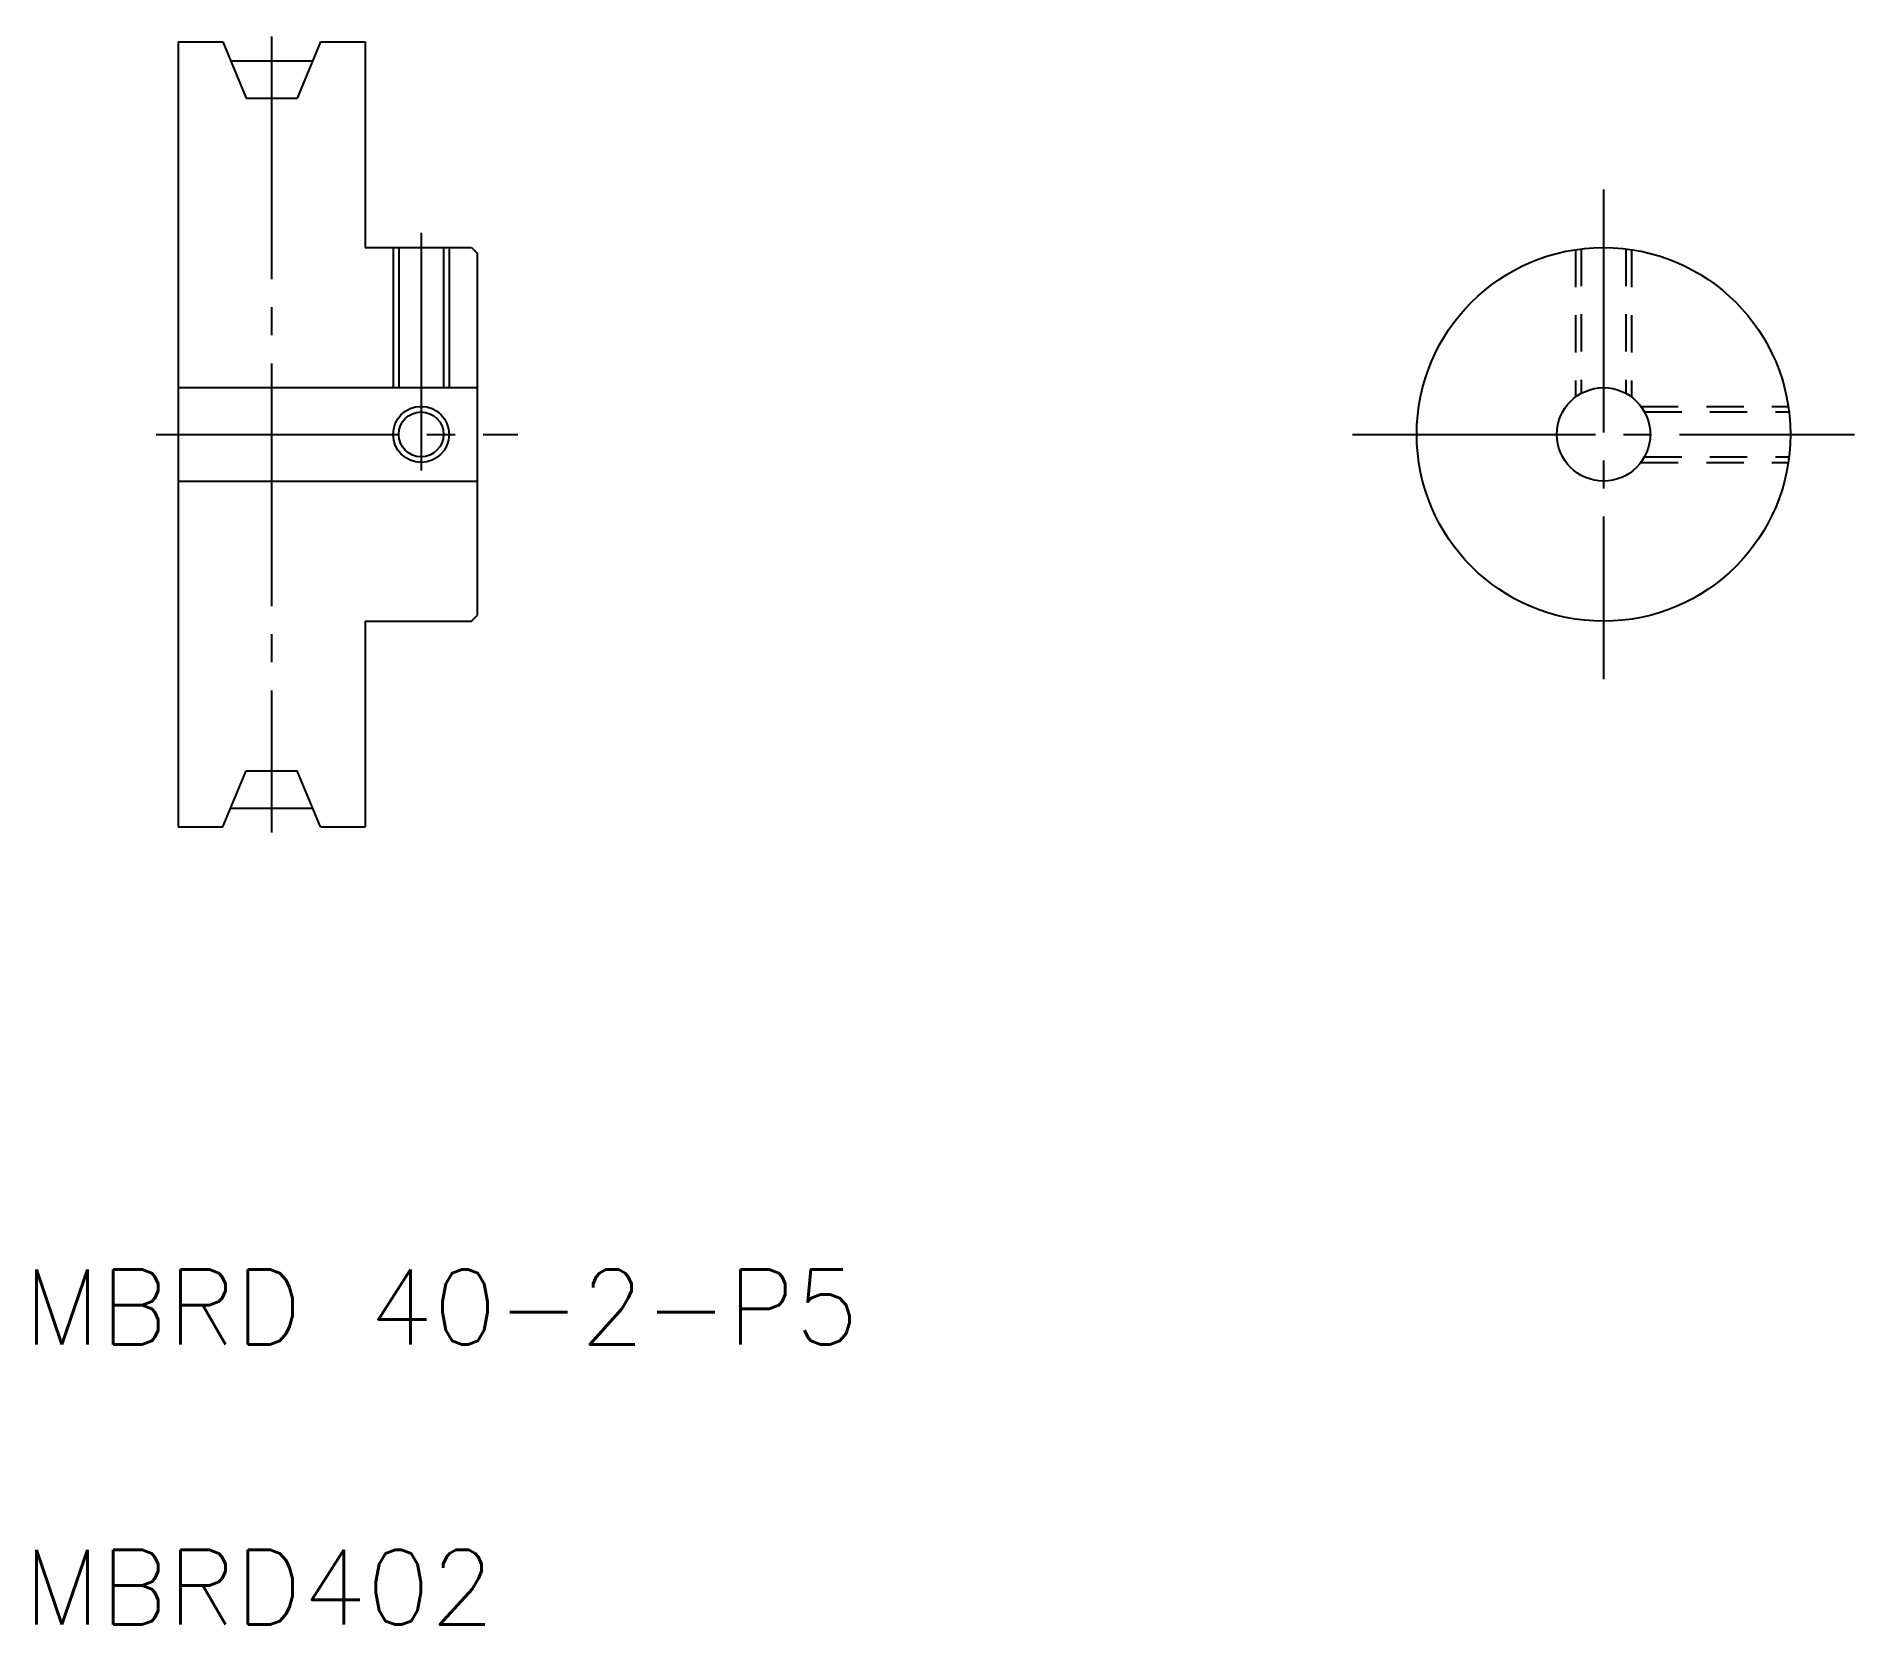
# Model space of a CAD drawing. Extents: x 127.5 to 224.8, y 41.5 to 126.5.
import ezdxf

# ---------------------------------------------------------------- set-up
doc = ezdxf.new("R2010")
doc.units = 0
doc.linetypes.add('CENTER', pattern=[17.5, 13, -1.5, 1.5, -1.5])
doc.linetypes.add('DASHED', pattern=[3.5, 2, -1.5])
doc.layers.get('0').update_dxf_attribs({"linetype": 'CONTINUOUS'})
doc.layers.add('CENTER', color=1, linetype='CENTER')
doc.styles.get("Standard").update_dxf_attribs({"font": 'txt.shx', "bigfont": '@extfont2.shx'})

msp = doc.modelspace()

# ---------------------------------------------------------------- linework, layer by layer
at = {"color": 7, "linetype": 'CONTINUOUS'}
for p, q in [((135.125, 126.23), (135.125, 84.23)), ((135.125, 126.23), (137.511, 126.23)), ((137.511, 126.23), (138.753, 123.23)), ((142.739, 126.23), (141.497, 123.23)), ((142.739, 126.23), (145.125, 126.23)), ((145.125, 126.23), (145.125, 115.23)), ((138.753, 123.23), (141.497, 123.23)), ((145.125, 123.48), (145.125, 123.48)), ((145.125, 120.73), (145.125, 120.73)), ((145.125, 115.23), (150.825, 115.23)), ((146.925, 115.23), (146.925, 107.73)), ((149.325, 115.23), (149.325, 107.73)), ((150.825, 115.23), (151.125, 114.93)), ((151.125, 114.93), (151.125, 95.53)), ((135.125, 107.73), (151.125, 107.73)), ((213.598, 106.43), (213.598, 106.43)), ((135.125, 102.73), (151.125, 102.73)), ((150.825, 95.23), (151.125, 95.53)), ((145.125, 95.23), (150.825, 95.23)), ((145.125, 95.23), (145.125, 84.23)), ((137.511, 84.23), (138.753, 87.23)), ((138.753, 87.23), (141.497, 87.23)), ((142.739, 84.23), (141.497, 87.23)), ((145.125, 86.98), (145.125, 86.98)), ((135.125, 84.23), (137.511, 84.23)), ((142.739, 84.23), (145.125, 84.23))]:
    msp.add_line(p, q, dxfattribs=at)
at = {"color": 3, "linetype": 'CONTINUOUS'}
for p, q in [((146.625, 115.23), (146.625, 107.73)), ((149.625, 115.23), (149.625, 107.73))]:
    msp.add_line(p, q, dxfattribs=at)
at = {"color": 3, "linetype": 'DASHED'}
for p, q in [((209.905, 115.117), (209.905, 107.23)), ((210.205, 115.158), (210.205, 107.423)), ((212.605, 115.158), (212.605, 107.423)), ((212.905, 115.117), (212.905, 107.23)), ((213.405, 106.73), (221.291, 106.73)), ((213.598, 106.43), (221.332, 106.43)), ((213.405, 103.73), (221.291, 103.73)), ((213.598, 104.03), (221.332, 104.03))]:
    msp.add_line(p, q, dxfattribs=at)
at = {"color": 7, "linetype": 'CONTINUOUS'}
for centre, radius in [((211.405, 105.23), 10), ((211.405, 105.23), 2.5), ((148.125, 105.23), 1.2)]:
    msp.add_circle(centre, radius, dxfattribs=at)
at = {"color": 3, "linetype": 'CONTINUOUS'}
msp.add_circle((148.125, 105.23), 1.5, dxfattribs=at)
at = {"layer": 'CENTER', "color": 1, "linetype": 'CENTER'}
for p, q in [((140.125, 126.531), (140.125, 83.93)), ((137.925, 125.23), (142.325, 125.23)), ((211.405, 118.339), (211.405, 92.121)), ((148.125, 116.009), (148.125, 103.291)), ((133.939, 105.23), (153.303, 105.23)), ((197.968, 105.23), (224.842, 105.23)), ((137.925, 85.23), (142.325, 85.23))]:
    msp.add_line(p, q, dxfattribs=at)

# ---------------------------------------------------------------- texts
at = {"color": 7, "linetype": 'CONTINUOUS'}
for s, p in [('MBRD 40-2-P5', (126.848, 56.531)), ('MBRD402', (126.848, 41.531))]:
    msp.add_text(s, height=4, dxfattribs=at).set_placement(p)

doc.saveas('drawing.dxf')
